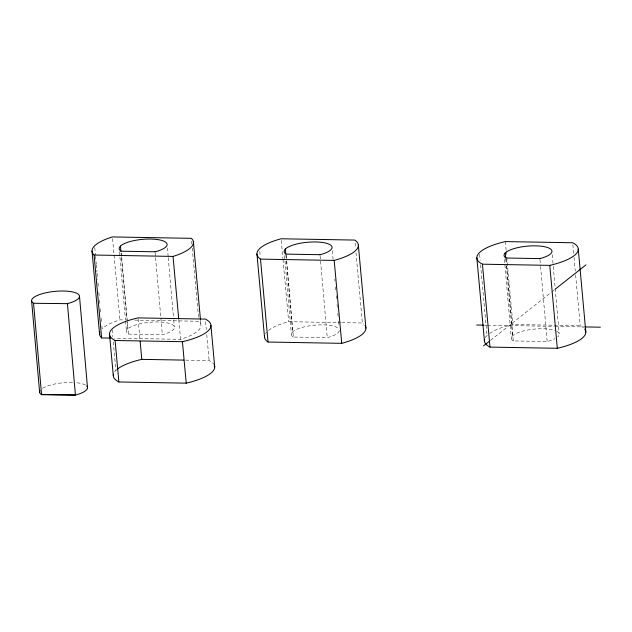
<?xml version="1.0" encoding="UTF-8"?>
<svg xmlns="http://www.w3.org/2000/svg" width="632" height="632" viewBox="0 0 632 632"><rect width="100%" height="100%" fill="white"/><g stroke="black" fill="none" stroke-linecap="round" stroke-linejoin="round"><path stroke-width="0.47" stroke-dasharray="3.16 2.37" d="M490.495 340.356L551.325 292.26M552.091 291.652L554.406 289.827M489.666 333.38A50.9 15.223 -5.2 0 1 512.9 324.5L580.231 325.685A50.9 15.223 -5.2 0 1 583.297 327.645M268.537 330.394A50.9 15.223 -5.2 0 1 288.666 321.688L340.743 322.612M341.722 322.628L362.357 322.992A50.9 15.223 -5.2 0 1 363.874 324.2M484.554 325.148L486.522 325.188M487.501 325.204L554.256 326.381M555.244 326.396L583.707 326.902M101.926 326.159L102.163 328.751A50.9 15.223 -5.2 0 1 119.962 319.863L124.891 319.95M134.758 320.124L198.914 321.253A50.9 15.223 -5.2 0 1 180.578 339.337L114.455 338.167M128.446 334.115L162.329 334.715A24.048 7.189 -5.2 0 0 171.667 324.327A24.048 7.189 -5.2 0 0 140.122 323.774A24.048 7.189 -5.2 0 0 128.446 334.115L127.419 322.415M286.707 260.945L293.374 337.03L327.257 337.63A24.048 7.189 -5.2 0 0 339.321 330.204M506.698 265.803L513.287 340.917L547.17 341.509A24.048 7.189 -5.2 0 0 555.101 338.641M185.705 360.137L209.121 360.548A50.9 15.223 -5.2 0 1 213.561 363.921M572.869 244.718L573.666 253.495M574.022 257.398L575.262 271.057M575.618 274.96L580.231 325.685M505.355 241.582L506.153 250.359M506.24 251.331L506.69 256.213M506.777 257.185L512.9 324.5M479.617 254.356L480.17 260.4M480.557 264.721L487.003 335.545M355.081 242.996L355.524 247.878M355.966 252.753L362.357 322.992M281.28 240.5L282.931 258.638M283.002 259.499L288.666 321.688M259.784 251.331L260.258 256.513M205.59 321.68L206.293 329.454M206.767 334.636L209.121 360.548M200.534 320.385L200.976 325.259M191.63 241.258L191.899 244.189M192.254 248.092L198.732 319.302M178.809 319.824L180.578 339.337M138.092 318.765L139.901 338.633M112.567 238.667L113.981 254.214M114.06 255.083L119.962 319.863M112.196 329.809L112.828 336.722M113.302 341.904L115.893 370.407M94.776 247.554L95.479 255.328M95.558 256.197L96.269 263.971M96.348 264.832L96.973 271.744M97.131 273.466L97.684 279.518M97.999 282.97L98.395 287.291M98.861 292.474L99.256 296.787M99.572 300.247L100.038 305.43M100.354 308.882L100.749 313.203M101.223 318.386L101.61 322.707M552.25 254.728L553.19 265.456M553.277 266.428L559.178 333.736M539.981 259.57L540.494 265.424M540.581 266.404L547.17 341.509M506.098 258.97L506.611 264.824M505.805 258.954L506.185 263.275M506.414 265.867L512.552 335.829M504.407 259.452L511.343 338.523M332.345 250.841L333.198 260.597M334.826 279.131L334.992 281.082M335.505 286.936L335.766 289.859M336.279 295.713L336.532 298.644M337.046 304.49L337.306 307.421M337.82 313.275L338.16 317.177M338.499 321.08L338.926 325.954M320.076 255.691L327.257 337.63M286.193 255.091L286.62 259.965M285.901 255.075L286.28 259.397M286.43 261.119L292.64 331.942M284.495 255.573L291.431 334.636M167.409 247.926L168.183 256.711M168.262 257.682L173.658 319.136M173.737 320.116L174.337 326.942M155.14 252.776L155.488 256.679M155.567 257.651L162.329 334.715M121.344 253.155L121.597 256.079M121.684 257.058L127.332 321.435M121.044 253.029L127.024 321.261M127.103 322.123L127.711 329.035M119.48 251.694L125.484 320.132M125.57 321.096L126.503 331.729M114.637 371.853A50.9 15.223 -5.2 0 1 116.667 369.696M42.605 388.285A24.048 7.142 -5.6 0 1 73.146 382.471M77.096 382.771A24.048 7.142 -5.6 0 1 85.976 385.37M485.258 337.725A50.9 15.223 -5.2 0 1 487.778 334.834M556.713 331.223A24.048 7.189 -5.2 0 1 557.637 336.975M513.287 340.917A24.048 7.189 -5.2 0 1 523.588 330.899A24.048 7.189 -5.2 0 1 554.896 330.457M265.503 333.585A50.9 15.223 -5.2 0 1 266.499 332.298M293.374 337.03A24.048 7.189 -5.2 0 1 308.558 325.986A24.048 7.189 -5.2 0 1 338.989 329.177"/><path stroke-width="0.95" d="M483.567 345.838L488.955 341.58M555.173 289.211L585.975 264.863M33.559 303.281L67.427 303.652A24.048 7.142 -5.6 0 0 76.764 293.272A24.048 7.142 -5.6 0 0 45.243 292.924A24.048 7.142 -5.6 0 0 33.559 303.281L41.578 394.692L75.437 395.063A24.048 7.142 -5.6 0 0 86.718 386.01M94.081 255.02L173.034 256.418A50.9 15.223 -5.2 0 0 191.37 238.335L112.409 236.937A50.9 15.223 -5.2 0 0 94.081 255.02L101.626 337.946L110.505 338.104M260.495 259.112L334.194 260.416A50.9 15.223 -5.2 0 0 354.813 240.073L281.122 238.77A50.9 15.223 -5.2 0 0 260.495 259.112L268.039 342.031L341.738 343.334A50.9 15.223 -5.2 0 0 364.972 325.464M482.437 264.184L549.777 265.369A50.9 15.223 -5.2 0 0 572.687 242.767L505.355 241.582A50.9 15.223 -5.2 0 0 482.437 264.184L489.99 347.102L557.321 348.295A50.9 15.223 -5.2 0 0 584.671 329.059M476.702 325.014L483.575 325.132M584.695 326.918L600.4 327.194M115.103 340.506L182.435 341.691A50.9 15.223 -5.2 0 0 205.353 319.089L138.013 317.896A50.9 15.223 -5.2 0 0 115.103 340.506L118.871 381.965L186.211 383.15A50.9 15.223 -5.2 0 0 214.05 364.656M117.552 368.97A50.9 15.223 -5.2 0 1 141.789 359.363L183.754 360.098M41.554 394.463L75.437 395.063L67.427 303.652M578.272 249.127L585.817 332.045M549.777 265.369L557.321 348.295M476.86 257.824L484.404 340.751M358.36 245.184L365.904 328.111M334.194 260.416L341.738 343.334M256.947 253.993L264.5 336.919M210.93 325.448L214.706 366.908M193.376 241.756L200.478 319.792M182.435 341.691L186.211 383.15M173.034 256.418L178.714 318.852M140.138 341.225L141.789 359.363M109.518 334.146L113.294 375.606M92.019 251.015L99.619 334.526M505.276 252.911L505.734 258.093M285.372 249.032L285.822 254.214M120.435 246.117L120.894 251.299M79.49 296.313L87.508 387.724M31.608 300.816L39.618 392.227M101.626 337.946A50.9 15.223 -5.2 0 1 99.84 332.171M118.871 381.965A50.9 15.223 -5.2 0 1 113.491 374.089M41.578 394.692A24.048 7.142 -5.6 0 1 40.069 390.592M489.99 347.102A50.9 15.223 -5.2 0 1 484.602 339.234M268.039 342.031A50.9 15.223 -5.2 0 1 264.626 335.576M155.053 251.797L121.17 251.204A24.048 7.189 -5.2 0 1 132.854 240.855A24.048 7.189 -5.2 0 1 164.399 241.416A24.048 7.189 -5.2 0 1 155.053 251.797M319.99 254.712L286.106 254.111A24.048 7.189 -5.2 0 1 297.783 243.77A24.048 7.189 -5.2 0 1 329.327 244.323A24.048 7.189 -5.2 0 1 319.99 254.712M539.902 258.599L506.011 257.998A24.048 7.189 -5.2 0 1 517.695 247.649A24.048 7.189 -5.2 0 1 549.24 248.21A24.048 7.189 -5.2 0 1 539.902 258.599"/></g></svg>
